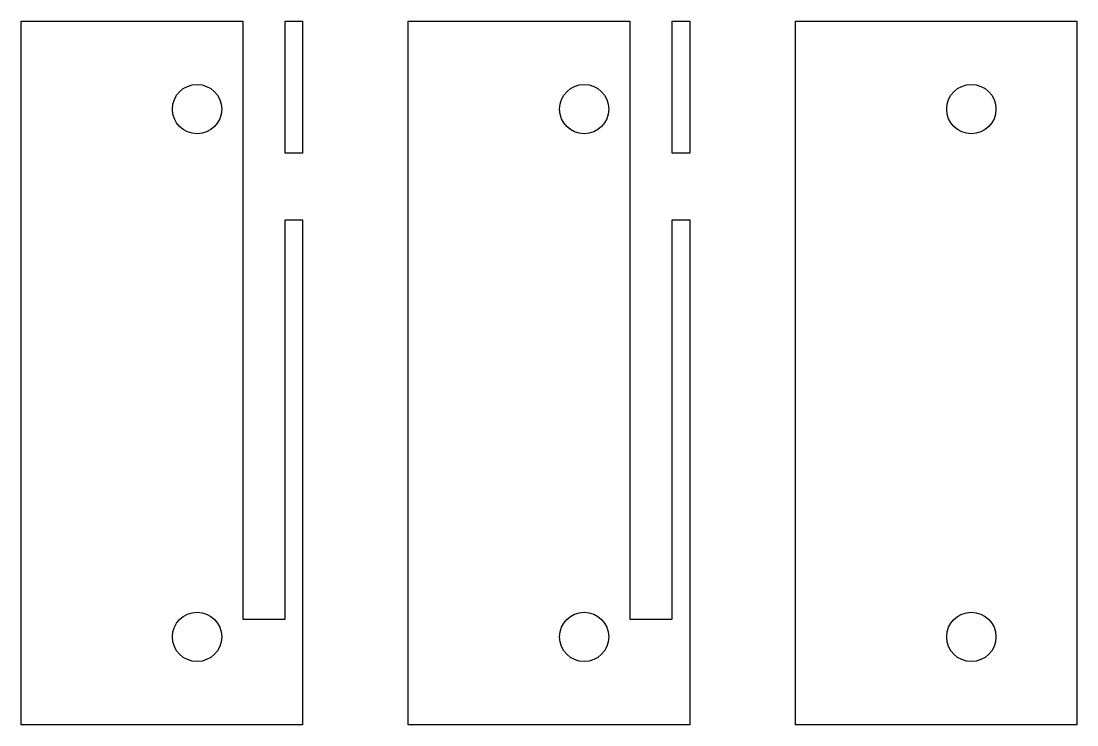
# Model space of a CAD drawing. Header units: millimetres. Extents: x 0 to 60, y -40 to 0.
import ezdxf

# ---------------------------------------------------------------- set-up
doc = ezdxf.new("R2010")
doc.units = ezdxf.units.MM

msp = doc.modelspace()

# ---------------------------------------------------------------- linework, layer by layer
for p, q in [((0, 0), (12.6, 0)), ((0, -40), (0, 0)), ((12.6, 0), (12.6, -34)), ((15, -7.5), (15, 0)), ((15, 0), (16, 0)), ((16, 0), (16, -7.5)), ((22, 0), (34.6, 0)), ((22, -40), (22, 0)), ((34.6, 0), (34.6, -34)), ((37, -7.5), (37, 0)), ((37, 0), (38, 0)), ((38, 0), (38, -7.5)), ((44, -40), (44, 0)), ((44, 0), (60, 0)), ((60, 0), (60, -40)), ((16, -7.5), (15, -7.5)), ((38, -7.5), (37, -7.5)), ((15, -34), (15, -11.3)), ((15, -11.3), (16, -11.3)), ((16, -11.3), (16, -40)), ((37, -34), (37, -11.3)), ((37, -11.3), (38, -11.3)), ((38, -11.3), (38, -40)), ((12.6, -34), (15, -34)), ((34.6, -34), (37, -34)), ((16, -40), (0, -40)), ((38, -40), (22, -40)), ((60, -40), (44, -40))]:
    msp.add_line(p, q)
for centre in [(10, -5), (32, -5), (54, -5), (10, -35), (32, -35), (54, -35)]:
    msp.add_circle(centre, 1.4)

doc.saveas('drawing.dxf')
